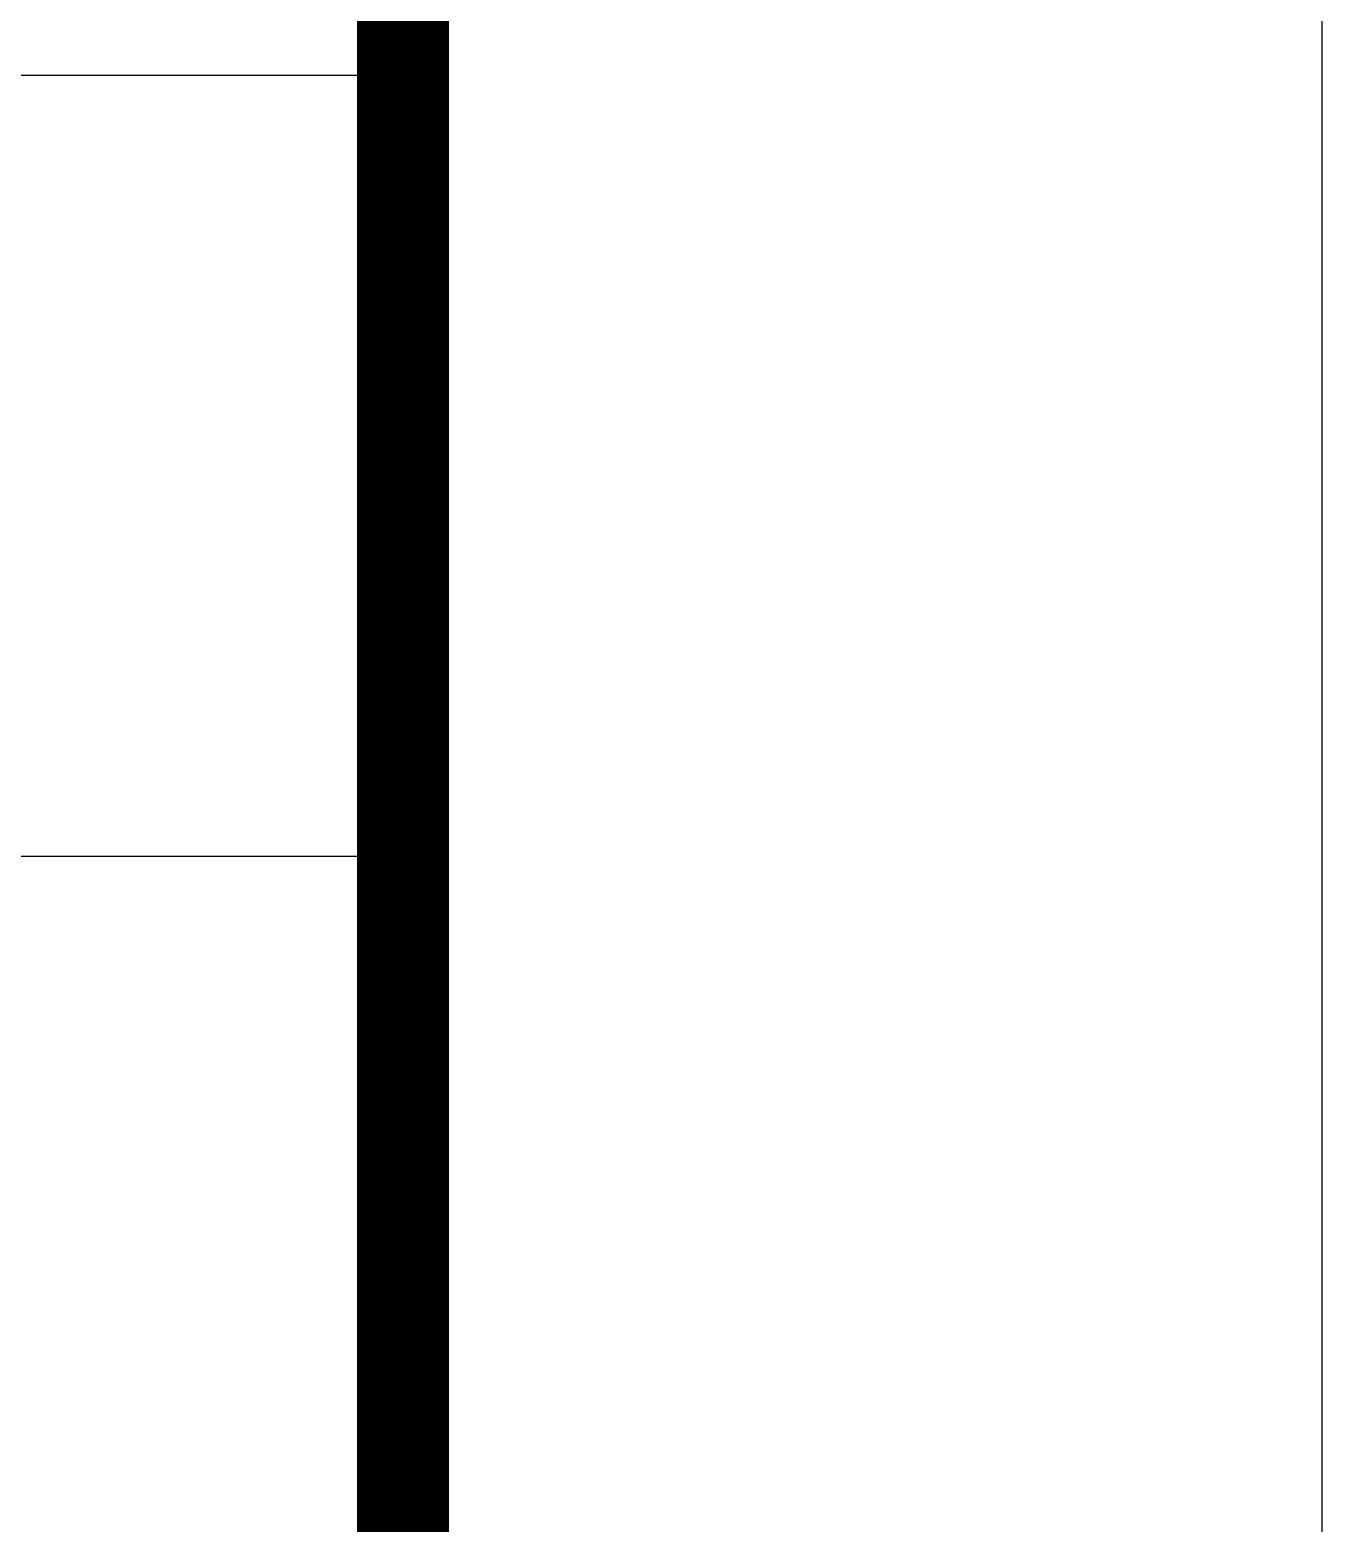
# Model space of a CAD drawing. Extents: x -522490 to 417652, y 450811 to 1108047.
# Drawn here: x 416246 to 417652, y 982853 to 984478 of the extents above; entities that cross this region are included whole.
import ezdxf

# ---------------------------------------------------------------- set-up
doc = ezdxf.new("R2010")
doc.units = 0
doc.header["$LTSCALE"] = 1000
doc.header["$MEASUREMENT"] = 0
doc.layers.add('PUB_TITLE', color=4, linetype='Continuous')

msp = doc.modelspace()

# ---------------------------------------------------------------- linework, layer by layer
msp.add_lwpolyline([(411042.5, 1012106.7), (416652.5, 1012107), (416652.5, 972107)])
at = {"layer": 'PUB_TITLE'}
for p, q in [((411042.5, 984429), (416652.5, 984429)), ((411042.5, 983579), (416652.5, 983579))]:
    msp.add_line(p, q, dxfattribs=at)
msp.add_lwpolyline([(343352.5, 971107), (417652.5, 971107), (417652.5, 1013107), (343352.5, 1013107)], close=True, dxfattribs=at)
at = {"layer": 'PUB_TITLE', "const_width": 100}
msp.add_lwpolyline([(345852.5, 972107), (416652.5, 972107), (416652.5, 1012107), (345852.5, 1012107)], close=True, dxfattribs=at)

doc.saveas('drawing.dxf')
